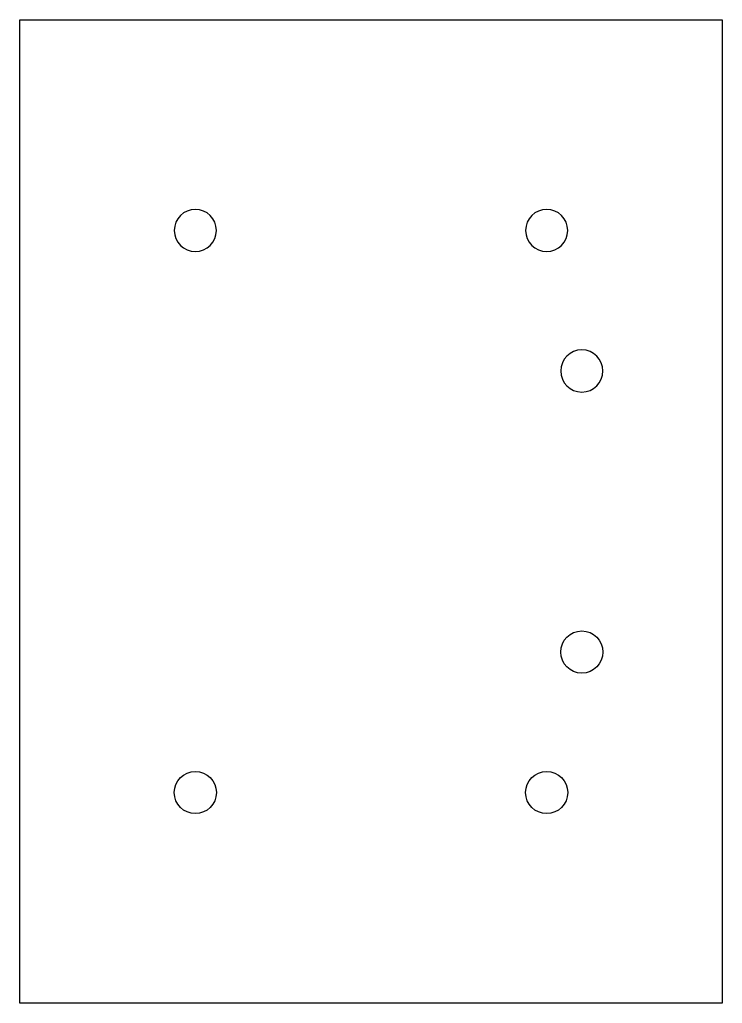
# Model space of a CAD drawing. Extents: x 25 to 75, y -80 to -10.
import ezdxf

# ---------------------------------------------------------------- set-up
doc = ezdxf.new("R2010")
doc.units = 0
doc.header["$MEASUREMENT"] = 0
doc.layers.add('VISIBLE', color=7, linetype='CONTINUOUS')

msp = doc.modelspace()

# ---------------------------------------------------------------- linework, layer by layer
at = {"layer": 'VISIBLE'}
for p, q in [((25, -80), (25, -10)), ((25, -10), (75, -10)), ((75, -10), (75, -80)), ((75, -80), (25, -80))]:
    msp.add_line(p, q, dxfattribs=at)
at = {"layer": 'VISIBLE', "extrusion": (0, 0, -1)}
for centre in [(-37.5, -25), (-62.5, -25), (-65, -35)]:
    msp.add_circle(centre, 1.5, dxfattribs=at)
at = {"layer": 'VISIBLE'}
for centre in [(65, -55), (37.5, -65), (62.5, -65)]:
    msp.add_circle(centre, 1.5, dxfattribs=at)

doc.saveas('drawing.dxf')
